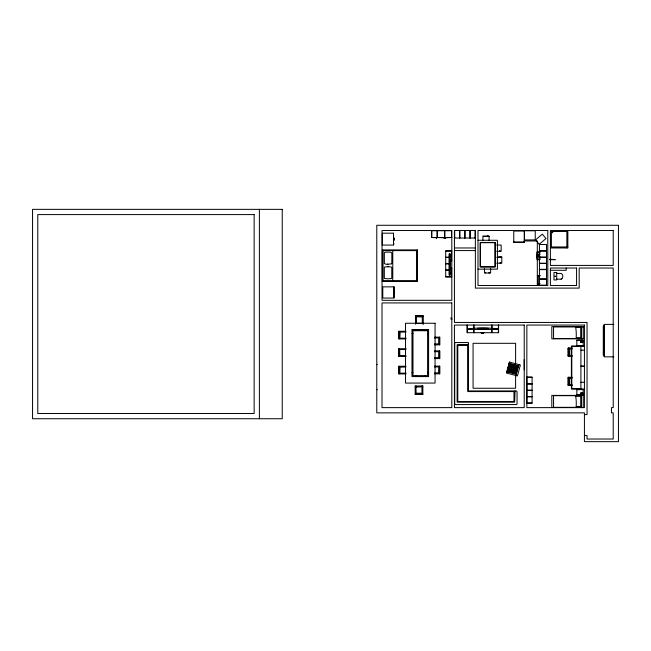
<?xml version="1.0" encoding="UTF-8"?>
<svg xmlns="http://www.w3.org/2000/svg" width="651" height="651" viewBox="0 0 651 651"><rect width="100%" height="100%" fill="white"/><g stroke="black" fill="none" stroke-linecap="round" stroke-linejoin="round"><path stroke-width="0.98" d="M468.378 344.159L467.939 344.664L457.14 344.664L457.14 402.172L514.64 402.172L515.047 390.934M576.168 337.893L576.216 337.12A45.261 45.261 0 0 0 575.793 327.982L575.671 327.209M576.168 406.704L576.216 405.931A45.261 45.261 0 0 0 575.793 396.793L575.671 396.02M506.681 372.673L509.424 362.444M507.503 371.322L509.456 364.039M516.007 375.562L518.945 364.609M552.732 232.44C550.738 233.546 553.163 230.478 552.577 232.781M524.226 239.91L535.537 239.91L542.283 234.165L546.002 238.535L539.256 244.28M556.638 279.165L561.105 279.165L562.016 278.449A3.255 3.255 0 0 0 561.162 273.444L556.662 273.444M576.29 337.991L576.558 337.893A6.933 6.933 0 0 1 580.725 337.893L580.725 327.168A11.97 11.97 0 0 1 576.102 327.176L575.777 327.103M576.29 406.794L576.558 406.704A6.933 6.933 0 0 1 580.725 406.704L580.725 395.979A11.97 11.97 0 0 1 576.102 395.979L575.777 395.914M405.842 355.658L399.86 355.527L399.633 350.181L400.21 349.497L405.915 349.514M477.777 328.283L488.209 328.283M480.487 328.413L485.443 328.413M524.226 231.032L513.761 231.032L513.761 242.375L524.226 242.375L524.226 230.519M393.505 233.416L393.505 244.849M483.481 236.525L489.072 236.525M451.81 237.493L431.556 237.493L431.556 230.519M454.431 238.022L475.368 238.022M477.989 240.276L497.421 240.276L497.421 269.14L477.989 269.14M524.226 240.984L536.343 240.984M513.761 241.399L514.152 242.375M524.226 241.399L523.917 242.375M513.761 242.026L524.226 242.026M393.643 243.873L394.132 243.873L393.643 244.149M535.537 239.91L539.435 244.491L546.523 244.491L546.523 250.79L539.435 250.79M496.762 245.036L501.172 245.036L501.172 251.327L496.762 251.327M567.851 246.973L551.397 246.973L551.397 231.512L566.858 231.512L566.858 247.966M454.431 247.966L475.368 247.966M550.396 247.966L567.851 247.966L567.851 230.519M382.65 250.342L417.161 250.342M454.431 250.578L475.368 250.578M451.81 250.806L445.707 250.806L445.707 276.976L451.81 276.976M445.707 251.083L451.639 251.083L451.639 257.186L445.707 257.186M539.435 251.066L546.523 251.066L546.523 257.088L539.435 257.088M540.167 251.839L537.083 251.839L537.083 259.676L540.167 259.676M537.083 252.262L537.083 259.261M539.712 252.352L537.824 252.352L537.824 259.163L539.712 259.163M449.963 256.518L449.963 253.792L449.263 253.792L449.263 275.121L449.963 275.121L449.963 272.167M449.263 254.142L449.263 274.771M537.238 256.958L536.855 254.557L536.855 257.031L537.311 257.031M537.238 254.631L536.937 256.958M497.372 256.885L501.783 256.885L501.783 263.175L496.835 263.175M496.835 257.365L501.783 257.365M539.435 257.365L546.523 257.365L546.523 263.216L539.435 263.216M445.707 257.47L451.639 257.47L451.639 260.961M549.664 259.676L555.303 259.676L549.664 259.212M449.963 260.148L451.81 260.148M539.435 263.492L546.523 263.492L546.523 269.335L539.435 269.335M445.707 263.574L449.662 263.574M445.707 263.858L449.662 263.858M387.321 264.192L388.004 264.192M387.76 266.731L388.24 266.731M449.963 268.245L451.81 268.245M539.435 269.62L546.523 269.62L546.523 278.905L539.435 278.905M445.707 269.962L451.639 269.962L451.639 268.22M445.707 270.238L451.639 270.238L451.639 276.699L445.707 276.699M550.396 270.295L566.224 270.295L566.224 268.033M537.311 275.625L540.159 275.625M540.045 275.975L538.255 275.975L538.255 285.138M539.435 279.181L546.523 279.181L546.523 285.203L537.311 285.138M382.65 281.191L417.161 281.191M538.255 283.462L540.045 283.462M393.985 287.14L393.985 297.767M394.124 287.758L394.563 287.758L394.124 288.019M415.574 316.044L423.264 316.044M451.395 318.86L451.81 318.86M451.395 319.153L451.81 319.153M451.729 319.25L451.2 319.25L451.2 317.598L451.395 319.25M422.442 323.783L423.264 323.783M613.901 324.385L604.234 324.385L604.234 356.838L613.901 356.838M604.234 324.703L604.234 356.512M604.055 325.85L603.322 325.85L603.322 355.365L604.055 355.365M553.553 326.875L583.223 326.875M603.322 327.933L604.055 327.933M471.414 328.714L469.412 328.714L469.412 329.414M493.499 328.714L496.518 328.714L496.518 329.414M477.94 329.227L487.794 329.227M428.586 329.731L411.993 329.731L411.993 376.595L428.586 376.595L428.586 329.731L412.026 329.764M603.322 331.204L604.055 331.204M405.931 331.245L398.786 331.245L398.786 338.935L405.931 338.935M406.037 332.01L400.153 332.148L399.893 337.568L400.406 338.17L406.102 338.17M411.993 333.572L412.978 333.572M427.601 333.572L428.586 333.572M603.322 333.662L604.055 333.662M434.64 337.153L439.848 337.153L439.848 344.835L434.64 344.835M434.412 337.91L438.237 337.918L438.741 338.52L438.603 343.809L434.429 344.078M553.553 338.536L583.223 338.536M576.843 340.375L583.182 340.375M580.782 340.619L582.718 340.619L582.718 342.418L580.782 342.418L580.782 340.619L580.855 342.345L582.645 342.345M576.843 345.591L583.182 345.591M584.427 346.006L571.391 346.006L571.391 389.054L584.427 389.054M584.004 346.43L571.806 346.43L571.806 388.639L580.961 388.639M603.322 347.561L604.055 347.561M572.237 348.057L568.136 348.057L568.136 356.284L572.237 356.284M568.136 348.529L568.836 348.529M406.159 348.733L398.526 348.733L398.526 356.423L406.159 356.423M572.091 348.846L569.715 349.164L569.625 354.746L570.178 355.462L572.156 355.495M568.136 349.058L568.836 349.058M568.136 349.799L568.836 349.799M603.322 350.018L604.055 350.018M580.904 350.165L584.427 350.165M568.136 350.734L568.836 350.734M434.64 350.897L439.848 350.897L439.848 358.587L434.64 358.587M568.136 351.556L568.836 351.556M434.412 351.662L438.237 351.67L438.741 352.264L438.603 357.554L434.429 357.822M568.136 352.508L568.836 352.508M568.136 353.306L568.836 353.306M603.322 353.281L604.055 353.281M568.136 354.242L568.836 354.242M568.136 355.283L568.836 355.283M568.136 355.674L568.836 355.674M524.226 359.775L524.226 369.809M376.783 364.519L377.287 364.519M580.904 366.041L584.427 366.041M405.899 366.228L398.754 366.228L398.754 373.918L405.899 373.918M434.64 366.131L439.848 366.131L439.848 373.82L434.64 373.82M580.904 366.383L584.427 366.383M434.412 366.895L438.237 366.904L438.741 367.498L438.603 372.787L434.429 373.056M405.996 366.993L400.056 367.197L399.86 372.551L400.365 373.153L406.061 373.161M411.993 372.754L412.978 372.754M427.601 372.754L428.586 372.754M526.846 377.051L532.079 377.051L532.079 403.221L526.846 403.221M532.079 377.328L526.895 377.328L526.895 383.781L532.079 383.781M572.237 377.303L568.136 377.303L568.136 385.522L572.237 385.522M568.136 377.775L568.836 377.775M572.091 378.093L569.674 378.483L569.625 383.992L570.178 384.708L572.156 384.733M568.136 378.296L568.836 378.296M568.136 379.045L568.836 379.045M568.136 379.981L568.836 379.981M568.136 380.802L568.836 380.802M568.136 381.755L568.836 381.755M580.904 382.267L584.427 382.267M568.136 382.552L568.836 382.552M568.136 383.48L568.836 383.48M532.079 384.066L526.895 384.066L526.895 390.169L532.079 390.169M568.136 384.529L568.836 384.529M568.136 384.92L568.836 384.92M415.175 386.393L415.997 385.962M376.783 389.648L377.287 389.648M576.843 389.64L583.182 389.64M532.079 390.445L526.895 390.445L526.895 396.557L532.079 396.557M581.27 393.261L582.336 393.261L582.336 394.189L581.27 394.189M415.175 394.124L422.865 394.124M576.843 394.856L583.182 394.856M553.553 395.686L581.473 395.686M532.079 396.833L526.895 396.833L526.895 402.945L532.079 402.945M553.553 407.339L581.473 407.339M584.427 414.597L587.039 414.597L587.039 322.448L454.431 322.448L454.431 230.519L475.368 230.519L475.368 288.1L579.187 288.1L579.187 268.033L613.218 268.033L613.218 407.624L611.468 407.624L611.468 412.856L613.218 412.856L613.218 439.026L587.039 439.026L587.039 435.535L584.427 435.535M509.115 363.331L518.603 365.87M509.562 363.974L517.927 366.244L516.04 373.487L507.552 371.412M506.86 371.754L516.349 374.301M583.223 407.624L583.223 395.409L551.812 395.409L551.812 407.624M582.336 341.002L582.336 341.93M581.473 326.599L581.473 338.813M581.473 395.409L581.473 407.624M580.904 346.006L580.904 389.054M580.855 392.944L580.855 394.604M569.21 348.057L569.21 348.887M569.21 355.324L569.21 356.284M569.21 377.303L569.21 378.133M568.836 348.057L568.836 356.284M568.836 377.303L568.836 385.522M568.38 348.057L568.38 348.887M568.38 355.324L568.38 356.284M568.38 377.303L568.38 378.133M568.38 384.57L568.38 385.522M561.886 278.571L561.886 278.522A2.458 2.458 0 0 1 561.105 279.165M553.553 326.599L553.553 338.813M553.553 395.409L553.553 407.624M539.435 244.491L539.435 285.48M537.311 240.984L537.311 251.839M537.311 259.676L537.311 285.48M535.252 239.91L535.252 230.78L524.503 230.78L524.503 239.91M515.608 364.283L515.608 343.305L473.074 343.305L473.074 388.256L515.608 388.256L515.608 375.269M500.757 262.597L500.757 263.175M500.147 250.749L500.147 251.327M500.114 256.885L500.114 257.365M500.114 262.597L500.114 263.175M499.504 250.749L499.504 251.327M498.585 325.061L498.585 332.702L467.109 332.702L467.109 325.061M498.381 325.061L498.381 332.702M491.961 325.061L491.961 332.702M491.757 325.061L491.757 332.702M490.634 268.505L490.634 272.997L484.458 272.997L484.458 268.505M489.609 272.419L489.609 272.997M489.072 240.544L489.072 236.044L482.896 236.044L482.896 240.544M488.974 272.419L488.974 272.997M487.412 236.044L487.412 236.525M485.687 272.419L485.687 272.997M475.092 230.568L475.092 238.022M473.936 325.061L473.936 332.702M473.733 325.061L473.733 332.702M470.201 230.568L470.201 238.022M469.924 230.568L469.924 238.022M467.312 325.061L467.312 332.702M465.042 230.568L465.042 238.022M464.757 230.568L464.757 238.022M459.875 230.568L459.875 238.022M459.598 230.568L459.598 238.022M454.707 230.568L454.707 238.022M451.672 237.493L444.853 237.778L444.853 230.723L451.534 230.723L451.534 237.493M444.185 237.778L444.185 238.299L443.909 237.778M439.474 337.153L439.474 344.835M439.474 350.897L439.474 358.587M439.474 366.131L439.474 373.82M437.35 237.493L437.35 230.723L444.576 230.723L444.576 237.778L437.212 237.493M436.544 238.299L436.544 237.778L436.373 238.299M431.833 237.493L431.833 230.723L437.073 230.723L437.073 237.778L431.694 237.493M424.745 329.731L424.745 330.716M424.745 375.611L424.745 376.595M423.264 324.214L423.264 315.67L415.574 315.67L415.574 324.214M422.035 385.962L422.035 386.393M417.161 250.057L417.161 281.468M415.834 329.731L415.834 330.716M415.834 375.611L415.834 376.595M399.161 331.245L399.161 338.935M399.128 366.228L399.128 373.918M398.9 348.733L398.9 356.423M392.773 250.611L392.773 280.923M382.65 250.057L382.65 281.468M259.383 209.353L259.383 418.739M449.963 253.792A96.088 96.088 0 0 1 449.963 275.121M393.643 237.867A1.977 1.977 0 0 1 393.643 240.252M393.643 237.599A1.766 1.766 0 0 1 393.643 240.585M540.11 254.712A0.944 0.944 0 0 1 540.11 252.889M540.11 258.569A0.944 0.944 0 0 1 540.11 256.746M483.603 332.702A1.774 1.774 0 0 1 481.309 332.702M483.823 332.702A1.709 1.709 0 0 1 481.065 332.702M394.124 291.461A1.44 1.44 0 0 1 394.124 293.381M394.124 291.168A1.725 1.725 0 0 1 394.124 293.609M454.74 342.621L454.732 403.36A1.212 1.212 0 0 0 455.944 404.58L516.593 404.556L517.049 403.954L517.049 391.617L516.365 390.934L468.378 390.934L468.362 342.524L454.748 342.572M507.292 371.306L516.007 373.812L518.139 366.188L509.424 363.787L507.3 371.265M416.339 317.289L416.485 323.335L422.328 323.319L422.296 316.972L416.941 316.777L416.355 317.208M415.94 387.182L416.135 393.204L421.921 393.228L421.954 386.84L415.956 387.109M538.174 254.443L538.556 254.598L538.19 254.386M538.174 255.192L538.572 255.298L538.174 255.192M538.174 255.941L538.556 256.095L538.19 255.892M538.174 256.746L538.556 256.901L538.19 256.689M552.04 232.252L552.601 232.399L552.064 232.179M554.969 276.179L555.539 276.325L554.969 276.179M509.456 362.062L506.519 373.023L517.439 375.944L520.377 364.991L509.456 362.062M509.603 364.178L507.707 371.265L515.852 373.454L517.757 366.358L509.603 364.178M509.733 364.397L507.926 371.135L515.73 373.226L517.537 366.489L509.733 364.397M509.953 364.772L508.301 370.924L515.511 372.852L517.163 366.708L509.953 364.772M510.205 365.219L508.748 370.663L515.258 372.405L516.715 366.961L510.205 365.219M510.449 365.626L509.163 370.427L515.022 371.998L516.308 367.197L510.449 365.626M510.693 366.057L509.587 370.183L514.77 371.575L515.877 367.449L510.693 366.057M510.88 366.383L509.912 369.996L514.583 371.249L515.551 367.636L510.88 366.383M511.059 366.7L510.229 369.809L514.404 370.932L515.234 367.815L511.059 366.7M511.214 366.961L510.49 369.662L514.249 370.671L514.974 367.97L511.214 366.961M511.45 367.367L510.897 369.426L514.013 370.264L514.567 368.206L511.45 367.367M511.743 367.88L511.409 369.125L513.72 369.744L514.054 368.499L511.743 367.88M391.479 263.85C389.339 263.924 385.856 265.014 384.342 263.452L384.342 253.158A1.074 1.074 0 0 1 384.651 252.393A14.908 14.908 0 0 1 386.906 252.083L389.176 252.116A14.908 14.908 0 0 1 391.414 252.49A1.408 1.408 0 0 1 391.829 253.491L391.829 263.012A1.18 1.18 0 0 1 391.479 263.85M388.045 266.723L387.451 266.739A17.634 17.634 0 0 0 384.505 267.073A0.879 0.879 0 0 0 384.318 267.61L384.318 277.871A0.911 0.911 0 0 0 384.513 278.433A18.822 18.822 0 0 0 391.601 278.465A0.83 0.83 0 0 0 391.772 277.961L391.772 267.659A0.928 0.928 0 0 0 391.576 267.097A17.634 17.634 0 0 0 388.639 266.739L388.045 266.723M282.241 209.353L32.55 209.353L32.55 418.739L282.241 418.739L282.241 209.353M254.15 214.586L37.782 214.586L37.782 413.507L254.15 413.507L254.15 214.586M618.45 225.279L376.783 225.279L376.783 412.856L584.427 412.856L584.427 441.647L618.45 441.647L618.45 225.279M451.81 230.519L382.015 230.519L382.015 300.314L451.81 300.314L451.81 230.519M547.784 230.519L477.989 230.519L477.989 285.48L547.784 285.48L547.784 230.519M613.218 230.519L550.396 230.519L550.396 265.413L613.218 265.413L613.218 230.519M393.505 233.188L382.316 233.188L382.316 245.069L393.505 245.069L393.505 233.188M445.512 237.867L445.235 238.299L445.512 237.778M495.248 242.449L480.161 242.449L480.161 266.967L495.248 266.967L495.248 242.449M494.524 242.685L480.886 242.685L480.389 243.173L480.389 266.243L480.886 266.739L494.524 266.739L495.02 266.243L495.02 243.173L494.524 242.685M417.437 250.057L382.365 250.057L382.365 281.468L417.437 281.468L417.437 250.057M416.892 250.611L382.918 250.611L382.918 280.923L416.892 280.923L416.892 250.611M576.574 268.033L550.396 268.033L550.396 285.48L576.574 285.48L576.574 268.033M556.719 272.533L553.96 272.533L553.96 279.93L556.719 279.93L556.719 272.533M393.985 286.863L382.796 286.863L382.796 298.052L393.985 298.052L393.985 286.863M451.81 302.927L382.015 302.927L382.015 407.624L451.81 407.624L451.81 302.927M435.063 323.254L405.516 323.254L405.516 383.073L435.063 383.073L435.063 323.254M524.226 325.061L454.431 325.061L454.431 407.624L524.226 407.624L524.226 325.061M584.427 325.061L526.846 325.061L526.846 407.624L584.427 407.624L584.427 325.061M603.859 326.045L603.501 353.102L603.859 326.045M583.223 326.599L551.812 326.599L551.812 338.813L583.223 338.813L583.223 326.599M497.844 329.414L468.077 329.414L468.077 328.714A159.047 159.047 0 0 1 497.844 328.714L497.844 329.414M427.601 330.716L412.978 330.716L412.978 375.611L427.601 375.611L427.601 330.716M603.892 333.817L603.461 333.817L603.461 347.398L603.892 347.398L603.892 333.817M583.182 340.139L576.843 340.139L576.843 345.827L583.182 345.827L583.182 340.139M466.8 345.307L458.89 345.307A1.107 1.107 0 0 0 457.783 346.413L457.783 401.529L513.004 401.529A0.993 0.993 0 0 0 513.997 400.536L513.997 392.545A0.968 0.968 0 0 0 513.029 391.576L467.735 391.576L467.735 346.242A0.936 0.936 0 0 0 466.8 345.307M603.9 350.173L603.461 350.173L603.461 355.21L603.9 355.21L603.9 350.173M422.865 385.962L415.175 385.962L415.175 394.506L422.865 394.506L422.865 385.962M583.182 389.404L576.843 389.404L576.843 395.092L583.182 395.092L583.182 389.404M582.718 392.878L580.782 392.878L580.782 394.677L582.718 394.677L582.718 392.878M500.757 257.365L500.757 256.885L500.757 257.365M488.047 236.525L488.047 236.044L488.047 236.525"/></g></svg>
